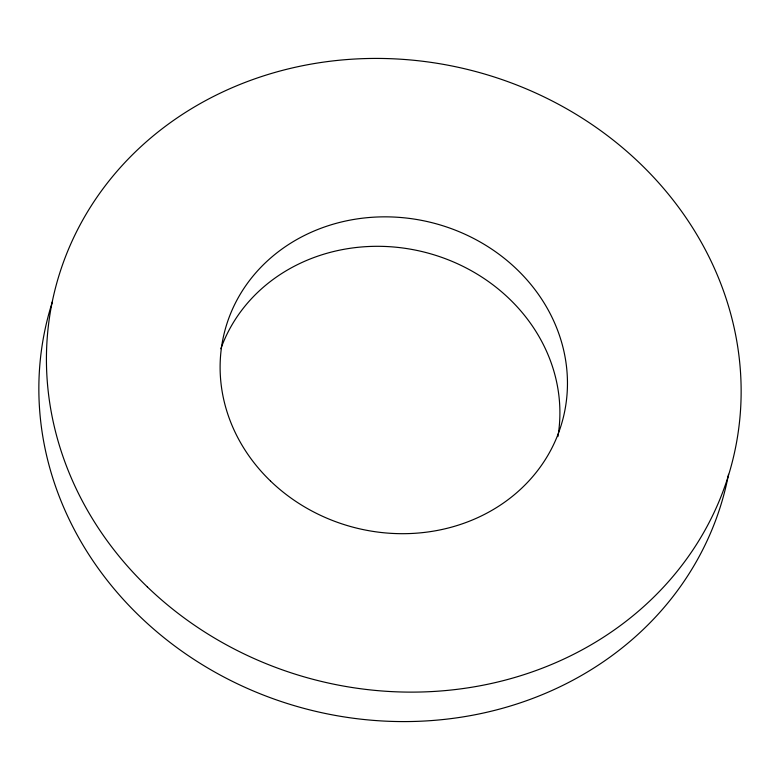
<?xml version="1.0" encoding="UTF-8"?>
<svg xmlns="http://www.w3.org/2000/svg" width="780" height="780" viewBox="0 0 780 780"><rect width="100%" height="100%" fill="white"/><g stroke="black" fill="none" stroke-linecap="round" stroke-linejoin="round"><path stroke-width="1.17" d="M728.539 474.298A349.421 314.594 14.4 0 1 308.558 709.585A349.421 314.594 14.4 0 1 52.397 301.802M220.838 348.757A174.71 157.297 14.4 0 1 426.007 252.554A174.71 157.297 14.4 0 1 557.905 436.595M147.342 586.911A349.421 314.594 14.4 0 0 729.008 473.665A349.421 314.594 14.4 0 0 305 65.237A349.421 314.594 14.4 0 0 147.342 586.911M270.562 481.084A174.71 157.297 14.4 0 0 561.395 424.466A174.71 157.297 14.4 0 0 349.391 220.252A174.71 157.297 14.4 0 0 270.562 481.084"/></g></svg>
